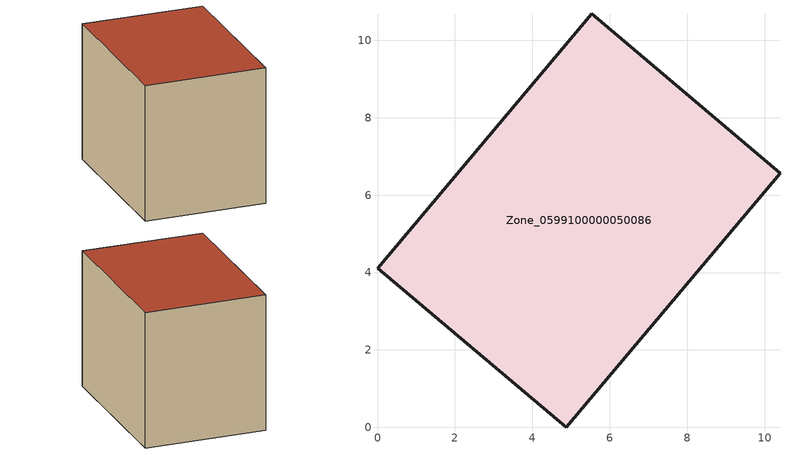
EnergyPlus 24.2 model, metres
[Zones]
Zone_0599100000050086
 floor ground (C_G): 10.4,6.57 4.88,0 0,4.11 5.53,10.69 z0.16
 wall outside (C_F): 10.4,6.57 5.53,10.69 0,4.11 4.88,0 10.4,6.57 z0.16:7.39
 roof outside (C_R): 4.88,0 10.4,6.57 5.53,10.69 0,4.11 z7.39
[BUILDING]
Pand.0599100000050086: North Axis=0; Terrain=City; Loads Convergence Tolerance Value=0.04; Temperature Convergence Tolerance Value=0.4; Solar Distribution=FullExterior; Maximum Number of Warmup Days=25; Minimum Number of Warmup Days=1
[Site:Location]
Rotterdam.The.Hague.AP_ZH_NLD Design_Conditions: Latitude=51.96; Longitude=4.45; Time Zone=1; Elevation=-4.5
[SITE:GROUNDTEMPERATURE:BUILDINGSURFACE]
18, 18, 18, 18, 18, 18, 18, 18, 18, 18, 18, 18
[MATERIAL] Thermal Absorptance=0.9; Solar Absorptance=0.7; Visible Absorptance=0.7
Name | Roughness | Thickness | Conductivity | Density | Specific Heat
G.TC.1946-1964 | MediumSmooth | 0.15 | 1 | 540 | 1210
F.TC.1946-1964 | Rough | 0.3 | 0.857143 | 1920 | 840
R.TC.1946-1964 | MediumRough | 0.2 | 0.235294 | 1500 | 1000
[CONSTRUCTION]
C_G: G.TC.1946-1964
C_F: F.TC.1946-1964
C_R: R.TC.1946-1964
[ZONE]
Zone_0599100000050086: Type=1; Multiplier=1; Ceiling Height=Autocalculate; Volume=Autocalculate; Floor Area=autocalculate; Part of Total Floor Area=Yes
[ZONEINFILTRATION:DESIGNFLOWRATE]
Infil_Zone_0599100000050086: Zone or ZoneList or Space or SpaceList=Zone_0599100000050086; Schedule=AlwaysOn; Design Flow Rate Calculation Method=Flow/Area; Flow Rate per Floor Area=0.003; Constant Term Coefficient=1; Temperature Term Coefficient=0; Velocity Term Coefficient=0; Velocity Squared Term Coefficient=0
[HVACTEMPLATE:ZONE:IDEALLOADSAIRSYSTEM]
Zone_0599100000050086: Maximum Heating Supply Air Temperature=50; Minimum Cooling Supply Air Temperature=13; Maximum Heating Supply Air Humidity Ratio=0.0156; Minimum Cooling Supply Air Humidity Ratio=0.0077; Heating Limit=NoLimit; Cooling Limit=NoLimit; Dehumidification Control Type=ConstantSensibleHeatRatio; Cooling Sensible Heat Ratio=0.7; Dehumidification Setpoint=60; Humidification Control Type=None; Humidification Setpoint=30; Outdoor Air Method=None; Outdoor Air Flow Rate per Person=0.00944; Outdoor Air Flow Rate per Zone Floor Area=0; Outdoor Air Flow Rate per Zone=0; Demand Controlled Ventilation Type=None; Outdoor Air Economizer Type=NoEconomizer; Heat Recovery Type=None; Sensible Heat Recovery Effectiveness=0.7; Latent Heat Recovery Effectiveness=0.65
[ZONECONTROL:THERMOSTAT]
ThermostatControl_Zone_0599100000050086: Zone or ZoneList=Zone_0599100000050086; Control Type Schedule=DualSetpointControlType; Control 1=Thermostat_Zone_0599100000050086; Temperature Difference Between Cutout And Setpoint=0
[THERMOSTATSETPOINT:DUALSETPOINT]
Thermostat_Zone_0599100000050086: Heating Setpoint Temperature Schedule=HeatingSetpoint_Zone_0599100000050086; Cooling Setpoint Temperature Schedule=CoolingSetpoint_Zone_0599100000050086
[SCHEDULE:COMPACT]
HeatingSetpoint_Zone_0599100000050086: Through: 12/31, For: AllDays, Until: 24:00, 21
CoolingSetpoint_Zone_0599100000050086: Through: 12/31, For: AllDays, Until: 24:00, 24
DualSetpointControlType: Through: 12/31, For: AllDays, Until: 24:00, 4
AlwaysOn: Through: 12/31, For: AllDays, Until: 24:00, 1
